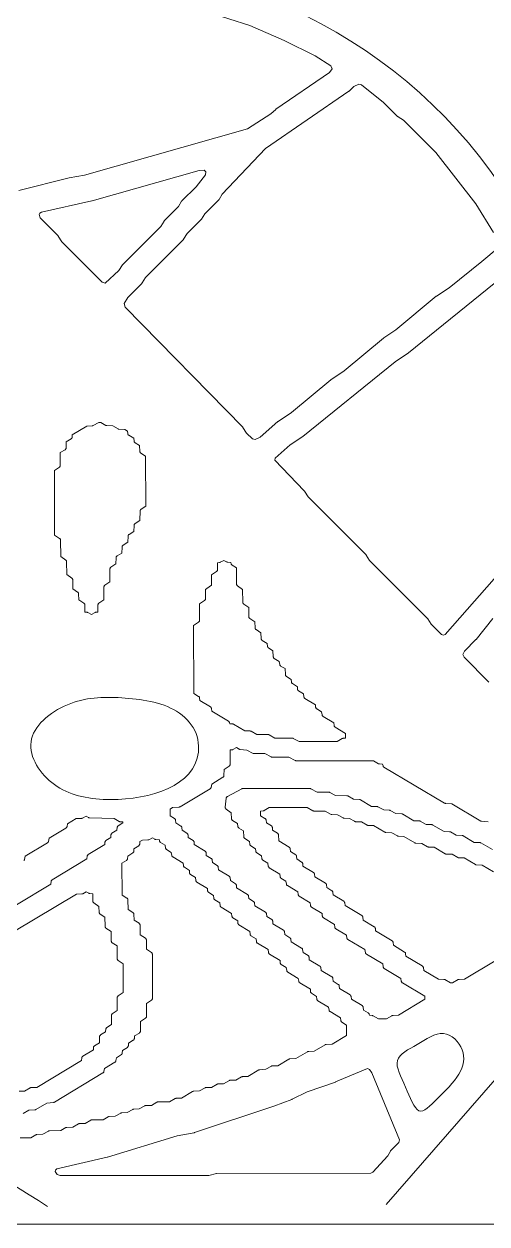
# Model space of a CAD drawing. Header units: inches. Extents: x 36 to 190, y -75 to 56.
# Drawn here: x 59.54 to 64.81, y 17.31 to 30.96 of the extents above; entities that cross this region are included whole.
import ezdxf

# ---------------------------------------------------------------- set-up
doc = ezdxf.new("R2010")
doc.units = ezdxf.units.IN
doc.layers.add('01_ORIGINAL_CAD', color=7, linetype='CONTINUOUS', lineweight=20)
doc.layers.add('03_ADDED_AREAS_SAME_COMPOSITION', color=7, linetype='CONTINUOUS', lineweight=15)

# ---------------------------------------------------------------- blocks, each defined once
blk = doc.blocks.new('01_SCALLOP')
at = {"layer": '01_ORIGINAL_CAD'}
blk.add_line((71.442, 17.312), (36.248, 17.312), dxfattribs=at)
blk.add_lwpolyline([(53.65, 30.945, -0.14301), (60.243, 31.63, -0.286424), (65.36, 28.431), (66.481, 23.89, -0.272091), (64.9, 18.954), (63.661, 17.533)], format="xyb", dxfattribs=at)
blk.add_arc((129.159, 128.7), 131.041, 236.3299, 238.04792, dxfattribs=at)
at = {"layer": '03_ADDED_AREAS_SAME_COMPOSITION'}
for points in [[(61.631, 31.091), (62.11, 30.94), (62.502, 30.771), (62.852, 30.594), (63.029, 30.48), (63.045, 30.449), (63.017, 30.404), (62.407, 29.988), (62.404, 29.985), (62.349, 29.934), (62.084, 29.765), (60.23, 29.239), (60.056, 29.209), (60.054, 29.209), (59.482, 29.064)], [(64.934, 28.414), (64.749, 28.258), (64.375, 27.959), (64.232, 27.863), (64.23, 27.861), (63.77, 27.481), (63.632, 27.388), (63.63, 27.386), (63.182, 27.015), (63.032, 26.913), (63.03, 26.911), (62.582, 26.54), (62.432, 26.438), (62.43, 26.436), (62.226, 26.26), (62.17, 26.233), (62.14, 26.239), (62.072, 26.306), (62.032, 26.369), (62.031, 26.372), (62.029, 26.374), (60.692, 27.736), (60.681, 27.778), (60.722, 27.849), (60.881, 28.008), (60.883, 28.01), (60.885, 28.013), (60.922, 28.074), (61.354, 28.506), (61.356, 28.508), (61.357, 28.51), (61.397, 28.574), (61.556, 28.733), (61.558, 28.735), (61.56, 28.738), (61.597, 28.799), (61.756, 28.958), (61.758, 28.96), (61.76, 28.963), (61.797, 29.024), (62.288, 29.54), (63.237, 30.192), (63.24, 30.195), (63.294, 30.245), (63.349, 30.272), (63.38, 30.265), (63.63, 30.066), (63.79, 29.906), (63.792, 29.904), (63.795, 29.902), (63.856, 29.865), (64.223, 29.498), (64.68, 28.914), (64.881, 28.587)], [(65.054, 24.838), (64.329, 24.015), (64.31, 24.009), (64.289, 24.015), (64.172, 24.131), (64.132, 24.194), (64.131, 24.197), (64.129, 24.199), (63.472, 24.856), (63.432, 24.919), (63.431, 24.922), (63.429, 24.924), (62.772, 25.581), (62.732, 25.644), (62.731, 25.647), (62.729, 25.649), (62.393, 25.999), (62.398, 26.022), (62.57, 26.171), (62.712, 26.267), (62.714, 26.268), (63.762, 27.114), (63.912, 27.217), (63.914, 27.218), (64.968, 28.07)], [(64.829, 23.474), (64.545, 23.758), (64.533, 23.787), (64.549, 23.826), (64.681, 23.958), (64.683, 23.96), (64.871, 24.198)], [(64.868, 21.57), (64.735, 21.647), (64.732, 21.648), (64.729, 21.649), (64.726, 21.65), (64.723, 21.65), (64.662, 21.652), (64.536, 21.727), (64.533, 21.728), (64.53, 21.729), (64.527, 21.73), (64.524, 21.73), (64.456, 21.734), (64.391, 21.77), (64.388, 21.771), (64.386, 21.772), (64.383, 21.773), (64.38, 21.773), (64.319, 21.775), (64.192, 21.849), (64.19, 21.851), (64.187, 21.852), (64.184, 21.852), (64.181, 21.853), (64.113, 21.856), (64.048, 21.893), (64.045, 21.894), (64.042, 21.895), (64.039, 21.895), (64.036, 21.896), (63.975, 21.897), (63.849, 21.972), (63.846, 21.973), (63.844, 21.974), (63.841, 21.975), (63.838, 21.975), (63.769, 21.979), (63.704, 22.015), (63.702, 22.017), (63.699, 22.018), (63.696, 22.018), (63.693, 22.018), (63.632, 22.02), (63.567, 22.056), (63.564, 22.057), (63.562, 22.058), (63.559, 22.059), (63.556, 22.059), (63.495, 22.061), (63.368, 22.135), (63.366, 22.137), (63.363, 22.138), (63.36, 22.139), (63.357, 22.139), (63.289, 22.142), (63.224, 22.179), (63.221, 22.18), (63.218, 22.181), (63.215, 22.182), (63.212, 22.182), (63.082, 22.184), (63.018, 22.22), (63.015, 22.221), (63.012, 22.222), (63.009, 22.223), (63.006, 22.223), (62.876, 22.224), (62.804, 22.262), (62.801, 22.263), (62.798, 22.264), (62.795, 22.265), (62.792, 22.265), (62.03, 22.265), (62.027, 22.265), (62.024, 22.264), (62.021, 22.263), (62.018, 22.262), (61.854, 22.173), (61.851, 22.171), (61.848, 22.169), (61.846, 22.167), (61.844, 22.164), (61.843, 22.161), (61.842, 22.157), (61.841, 22.154), (61.831, 22.051), (61.831, 22.048), (61.831, 22.045), (61.832, 22.041), (61.833, 22.038), (61.835, 22.035), (61.837, 22.033), (61.839, 22.03), (61.842, 22.028), (61.899, 21.989), (61.902, 21.921), (61.902, 21.917), (61.903, 21.914), (61.904, 21.911), (61.906, 21.908), (61.908, 21.905), (61.911, 21.903), (61.913, 21.901), (61.97, 21.865), (61.974, 21.832), (61.975, 21.829), (61.976, 21.826), (61.978, 21.824), (61.979, 21.821), (61.981, 21.819), (61.984, 21.816), (61.986, 21.815), (62.037, 21.784), (62.04, 21.716), (62.04, 21.713), (62.041, 21.709), (62.042, 21.706), (62.044, 21.703), (62.046, 21.7), (62.049, 21.698), (62.051, 21.696), (62.107, 21.661), (62.109, 21.633), (62.109, 21.63), (62.11, 21.627), (62.111, 21.624), (62.113, 21.621), (62.115, 21.618), (62.117, 21.616), (62.12, 21.614), (62.175, 21.579), (62.177, 21.552), (62.178, 21.548), (62.179, 21.545), (62.18, 21.542), (62.182, 21.539), (62.184, 21.537), (62.186, 21.534), (62.189, 21.532), (62.244, 21.497), (62.246, 21.47), (62.247, 21.466), (62.248, 21.463), (62.249, 21.46), (62.251, 21.457), (62.253, 21.455), (62.255, 21.452), (62.258, 21.45), (62.314, 21.415), (62.319, 21.382), (62.32, 21.379), (62.321, 21.376), (62.322, 21.373), (62.324, 21.371), (62.326, 21.368), (62.328, 21.366), (62.331, 21.364), (62.451, 21.292), (62.453, 21.265), (62.453, 21.262), (62.454, 21.259), (62.455, 21.256), (62.457, 21.253), (62.459, 21.25), (62.462, 21.248), (62.464, 21.246), (62.52, 21.21), (62.525, 21.177), (62.526, 21.174), (62.527, 21.171), (62.528, 21.169), (62.53, 21.166), (62.532, 21.164), (62.535, 21.161), (62.537, 21.16), (62.657, 21.088), (62.659, 21.06), (62.66, 21.057), (62.661, 21.054), (62.662, 21.051), (62.664, 21.048), (62.666, 21.045), (62.668, 21.043), (62.671, 21.041), (62.796, 20.965), (62.801, 20.932), (62.801, 20.929), (62.802, 20.926), (62.804, 20.923), (62.805, 20.92), (62.807, 20.918), (62.81, 20.916), (62.812, 20.914), (62.932, 20.842), (62.934, 20.815), (62.935, 20.812), (62.936, 20.808), (62.937, 20.805), (62.939, 20.802), (62.941, 20.8), (62.943, 20.797), (62.946, 20.795), (63.071, 20.719), (63.076, 20.686), (63.076, 20.683), (63.077, 20.68), (63.079, 20.677), (63.081, 20.675), (63.083, 20.672), (63.085, 20.67), (63.088, 20.669), (63.208, 20.596), (63.213, 20.564), (63.214, 20.56), (63.215, 20.557), (63.216, 20.555), (63.218, 20.552), (63.22, 20.55), (63.223, 20.548), (63.225, 20.546), (63.416, 20.432), (63.425, 20.394), (63.426, 20.391), (63.427, 20.388), (63.429, 20.385), (63.431, 20.383), (63.434, 20.381), (63.436, 20.379), (63.621, 20.269), (63.626, 20.236), (63.627, 20.233), (63.628, 20.23), (63.629, 20.227), (63.631, 20.225), (63.633, 20.222), (63.635, 20.22), (63.638, 20.218), (63.827, 20.105), (63.832, 20.072), (63.833, 20.069), (63.834, 20.066), (63.835, 20.064), (63.837, 20.061), (63.839, 20.059), (63.841, 20.056), (63.844, 20.055), (64.1, 19.902), (64.101, 19.867), (63.799, 19.686), (63.738, 19.684), (63.735, 19.684), (63.732, 19.684), (63.729, 19.683), (63.726, 19.681), (63.662, 19.645), (63.571, 19.645), (63.513, 19.679), (63.51, 19.68), (63.506, 19.682), (63.503, 19.682), (63.47, 19.685), (63.467, 19.697), (63.466, 19.7), (63.465, 19.703), (63.463, 19.706), (63.461, 19.709), (63.458, 19.711), (63.456, 19.713), (63.403, 19.745), (63.399, 19.777), (63.398, 19.78), (63.397, 19.783), (63.395, 19.786), (63.394, 19.789), (63.392, 19.791), (63.389, 19.793), (63.387, 19.795), (63.266, 19.868), (63.261, 19.9), (63.26, 19.903), (63.259, 19.906), (63.258, 19.909), (63.256, 19.912), (63.254, 19.914), (63.252, 19.916), (63.249, 19.918), (63.129, 19.99), (63.127, 20.017), (63.127, 20.02), (63.126, 20.024), (63.124, 20.027), (63.123, 20.03), (63.121, 20.032), (63.118, 20.034), (63.116, 20.036), (63.059, 20.072), (63.055, 20.105), (63.054, 20.108), (63.053, 20.111), (63.051, 20.114), (63.05, 20.116), (63.048, 20.119), (63.045, 20.121), (63.043, 20.123), (62.922, 20.195), (62.917, 20.228), (62.916, 20.231), (62.915, 20.234), (62.914, 20.236), (62.912, 20.239), (62.91, 20.241), (62.908, 20.244), (62.905, 20.245), (62.785, 20.317), (62.783, 20.345), (62.783, 20.348), (62.782, 20.351), (62.78, 20.354), (62.779, 20.357), (62.777, 20.36), (62.774, 20.362), (62.772, 20.364), (62.715, 20.399), (62.71, 20.432), (62.71, 20.435), (62.709, 20.438), (62.707, 20.441), (62.706, 20.444), (62.704, 20.446), (62.701, 20.448), (62.699, 20.45), (62.579, 20.522), (62.577, 20.549), (62.576, 20.553), (62.575, 20.556), (62.574, 20.559), (62.572, 20.562), (62.57, 20.564), (62.568, 20.567), (62.565, 20.568), (62.509, 20.604), (62.504, 20.637), (62.503, 20.64), (62.502, 20.643), (62.501, 20.646), (62.499, 20.648), (62.497, 20.651), (62.495, 20.653), (62.492, 20.655), (62.372, 20.727), (62.37, 20.754), (62.37, 20.757), (62.369, 20.76), (62.368, 20.763), (62.366, 20.766), (62.364, 20.769), (62.361, 20.771), (62.359, 20.773), (62.302, 20.809), (62.298, 20.841), (62.297, 20.845), (62.296, 20.848), (62.294, 20.85), (62.293, 20.853), (62.291, 20.855), (62.288, 20.857), (62.286, 20.859), (62.166, 20.931), (62.164, 20.959), (62.163, 20.962), (62.162, 20.965), (62.161, 20.968), (62.159, 20.971), (62.157, 20.974), (62.155, 20.976), (62.152, 20.978), (62.097, 21.013), (62.095, 21.04), (62.094, 21.044), (62.094, 21.047), (62.092, 21.05), (62.09, 21.053), (62.088, 21.056), (62.086, 21.058), (62.083, 21.06), (61.959, 21.136), (61.957, 21.163), (61.957, 21.166), (61.956, 21.17), (61.955, 21.173), (61.953, 21.176), (61.951, 21.178), (61.948, 21.18), (61.946, 21.182), (61.89, 21.218), (61.885, 21.251), (61.884, 21.254), (61.883, 21.257), (61.882, 21.26), (61.88, 21.262), (61.878, 21.265), (61.875, 21.267), (61.873, 21.269), (61.753, 21.34), (61.751, 21.368), (61.75, 21.371), (61.75, 21.374), (61.748, 21.377), (61.746, 21.38), (61.744, 21.383), (61.742, 21.385), (61.739, 21.387), (61.684, 21.422), (61.682, 21.45), (61.682, 21.453), (61.681, 21.456), (61.679, 21.459), (61.678, 21.462), (61.676, 21.465), (61.673, 21.467), (61.67, 21.469), (61.615, 21.504), (61.613, 21.532), (61.613, 21.535), (61.612, 21.538), (61.61, 21.541), (61.609, 21.544), (61.607, 21.547), (61.604, 21.549), (61.601, 21.551), (61.478, 21.627), (61.476, 21.654), (61.475, 21.658), (61.474, 21.661), (61.473, 21.664), (61.471, 21.667), (61.469, 21.669), (61.467, 21.672), (61.464, 21.674), (61.409, 21.708), (61.407, 21.736), (61.406, 21.739), (61.405, 21.743), (61.404, 21.746), (61.402, 21.749), (61.4, 21.751), (61.398, 21.753), (61.395, 21.755), (61.34, 21.79), (61.338, 21.818), (61.337, 21.821), (61.337, 21.825), (61.335, 21.828), (61.333, 21.83), (61.331, 21.833), (61.329, 21.835), (61.326, 21.837), (61.27, 21.873), (61.265, 21.906), (61.265, 21.909), (61.264, 21.912), (61.262, 21.914), (61.26, 21.917), (61.258, 21.919), (61.256, 21.922), (61.253, 21.923), (61.203, 21.954), (61.203, 22.03), (61.232, 22.047), (61.306, 22.053), (61.31, 22.054), (61.313, 22.055), (61.317, 22.057), (61.659, 22.261), (61.662, 22.263), (61.664, 22.266), (61.666, 22.268), (61.668, 22.271), (61.669, 22.274), (61.67, 22.277), (61.679, 22.315), (61.804, 22.392), (61.807, 22.394), (61.809, 22.396), (61.811, 22.398), (61.813, 22.401), (61.814, 22.403), (61.815, 22.406), (61.816, 22.409), (61.816, 22.412), (61.818, 22.481), (61.876, 22.52), (61.878, 22.522), (61.881, 22.524), (61.883, 22.527), (61.884, 22.53), (61.886, 22.533), (61.886, 22.537), (61.887, 22.54), (61.887, 22.703), (61.907, 22.703), (61.91, 22.704), (61.913, 22.704), (61.916, 22.705), (61.918, 22.706), (61.959, 22.729), (61.988, 22.712), (61.992, 22.71), (61.995, 22.709), (61.999, 22.708), (62.074, 22.702), (62.147, 22.664), (62.149, 22.663), (62.152, 22.662), (62.155, 22.661), (62.158, 22.661), (62.281, 22.661), (62.353, 22.623), (62.355, 22.622), (62.358, 22.621), (62.361, 22.621), (62.364, 22.62), (62.555, 22.62), (62.627, 22.582), (62.63, 22.581), (62.633, 22.58), (62.636, 22.58), (62.639, 22.58), (63.515, 22.579), (63.573, 22.546), (63.576, 22.544), (63.58, 22.543), (63.583, 22.543), (63.618, 22.54), (63.624, 22.522), (63.626, 22.518), (63.627, 22.515), (63.63, 22.512), (63.632, 22.51), (63.635, 22.508), (64.322, 22.099), (64.326, 22.097), (64.329, 22.096), (64.333, 22.095), (64.407, 22.089), (64.735, 21.894), (64.738, 21.893), (64.742, 21.891), (64.745, 21.891), (64.82, 21.885)], [(65.268, 20.524), (64.552, 20.096), (64.491, 20.094), (64.488, 20.094), (64.485, 20.093), (64.482, 20.092), (64.479, 20.091), (64.415, 20.055), (64.392, 20.055), (64.328, 20.091), (64.325, 20.092), (64.322, 20.093), (64.319, 20.094), (64.316, 20.094), (64.256, 20.096), (64.088, 20.196), (64.083, 20.228), (64.082, 20.231), (64.081, 20.234), (64.08, 20.237), (64.078, 20.24), (64.076, 20.242), (64.074, 20.244), (64.071, 20.246), (63.883, 20.359), (63.88, 20.386), (63.88, 20.389), (63.879, 20.393), (63.878, 20.396), (63.876, 20.399), (63.874, 20.401), (63.871, 20.404), (63.869, 20.405), (63.744, 20.482), (63.739, 20.515), (63.738, 20.518), (63.737, 20.521), (63.736, 20.523), (63.734, 20.526), (63.732, 20.528), (63.73, 20.531), (63.727, 20.532), (63.539, 20.645), (63.537, 20.672), (63.536, 20.676), (63.535, 20.679), (63.534, 20.682), (63.532, 20.685), (63.53, 20.688), (63.527, 20.69), (63.525, 20.692), (63.4, 20.768), (63.395, 20.801), (63.395, 20.804), (63.394, 20.807), (63.392, 20.81), (63.39, 20.813), (63.388, 20.815), (63.386, 20.817), (63.383, 20.819), (63.194, 20.932), (63.189, 20.965), (63.188, 20.968), (63.187, 20.971), (63.186, 20.974), (63.184, 20.976), (63.182, 20.979), (63.18, 20.981), (63.177, 20.982), (63.057, 21.054), (63.055, 21.082), (63.055, 21.085), (63.054, 21.088), (63.052, 21.091), (63.051, 21.094), (63.049, 21.097), (63.046, 21.099), (63.044, 21.101), (62.987, 21.137), (62.982, 21.169), (62.982, 21.172), (62.981, 21.175), (62.979, 21.178), (62.978, 21.181), (62.976, 21.183), (62.973, 21.185), (62.971, 21.187), (62.85, 21.26), (62.845, 21.292), (62.844, 21.295), (62.843, 21.298), (62.842, 21.301), (62.84, 21.304), (62.838, 21.306), (62.836, 21.308), (62.833, 21.31), (62.713, 21.382), (62.711, 21.409), (62.711, 21.412), (62.71, 21.416), (62.708, 21.419), (62.707, 21.422), (62.705, 21.424), (62.702, 21.426), (62.699, 21.428), (62.644, 21.463), (62.642, 21.491), (62.642, 21.494), (62.641, 21.498), (62.64, 21.501), (62.638, 21.503), (62.636, 21.506), (62.633, 21.508), (62.631, 21.51), (62.574, 21.546), (62.57, 21.579), (62.569, 21.582), (62.568, 21.585), (62.566, 21.587), (62.565, 21.59), (62.563, 21.592), (62.56, 21.595), (62.558, 21.596), (62.438, 21.668), (62.436, 21.736), (62.435, 21.739), (62.434, 21.743), (62.433, 21.746), (62.431, 21.749), (62.429, 21.751), (62.427, 21.754), (62.424, 21.756), (62.369, 21.791), (62.367, 21.818), (62.366, 21.822), (62.365, 21.825), (62.364, 21.828), (62.362, 21.831), (62.36, 21.833), (62.358, 21.836), (62.355, 21.838), (62.299, 21.873), (62.294, 21.906), (62.294, 21.909), (62.292, 21.912), (62.291, 21.915), (62.289, 21.918), (62.287, 21.92), (62.285, 21.922), (62.282, 21.924), (62.232, 21.954), (62.232, 22.007), (62.26, 22.01), (62.264, 22.01), (62.268, 22.011), (62.271, 22.013), (62.328, 22.047), (62.763, 22.047), (62.827, 22.011), (62.83, 22.01), (62.833, 22.009), (62.836, 22.008), (62.839, 22.008), (62.968, 22.006), (63.033, 21.97), (63.036, 21.969), (63.038, 21.968), (63.041, 21.967), (63.044, 21.967), (63.106, 21.965), (63.17, 21.929), (63.173, 21.928), (63.176, 21.927), (63.179, 21.926), (63.182, 21.926), (63.243, 21.924), (63.3, 21.891), (63.303, 21.889), (63.306, 21.888), (63.309, 21.888), (63.312, 21.887), (63.38, 21.884), (63.445, 21.847), (63.447, 21.846), (63.45, 21.845), (63.453, 21.844), (63.456, 21.844), (63.517, 21.843), (63.644, 21.768), (63.646, 21.767), (63.649, 21.766), (63.652, 21.765), (63.655, 21.765), (63.723, 21.761), (63.788, 21.725), (63.791, 21.723), (63.794, 21.722), (63.797, 21.722), (63.8, 21.721), (63.861, 21.72), (63.987, 21.645), (63.99, 21.644), (63.992, 21.643), (63.995, 21.642), (63.998, 21.642), (64.067, 21.638), (64.131, 21.602), (64.134, 21.601), (64.137, 21.6), (64.14, 21.599), (64.143, 21.599), (64.204, 21.597), (64.33, 21.523), (64.333, 21.521), (64.336, 21.52), (64.339, 21.519), (64.342, 21.519), (64.41, 21.516), (64.475, 21.479), (64.478, 21.478), (64.48, 21.477), (64.483, 21.476), (64.486, 21.476), (64.547, 21.475), (64.674, 21.4), (64.676, 21.399), (64.679, 21.397), (64.682, 21.397), (64.685, 21.396), (64.753, 21.393), (64.88, 21.318)], [(59.54, 21.446), (59.543, 21.448), (59.544, 21.451), (59.546, 21.454), (59.547, 21.457), (59.555, 21.495), (59.809, 21.646), (59.812, 21.648), (59.814, 21.651), (59.816, 21.653), (59.818, 21.656), (59.819, 21.659), (59.82, 21.662), (59.829, 21.7), (60.019, 21.814), (60.022, 21.816), (60.024, 21.818), (60.026, 21.82), (60.028, 21.823), (60.029, 21.826), (60.03, 21.829), (60.031, 21.832), (60.035, 21.864), (60.134, 21.923), (60.195, 21.925), (60.198, 21.925), (60.201, 21.925), (60.203, 21.926), (60.206, 21.928), (60.247, 21.95), (60.276, 21.933), (60.279, 21.932), (60.282, 21.931), (60.285, 21.93), (60.288, 21.93), (60.567, 21.923), (60.625, 21.889), (60.629, 21.888), (60.632, 21.887), (60.636, 21.886), (60.664, 21.884), (60.664, 21.872), (60.614, 21.841), (60.612, 21.839), (60.61, 21.837), (60.607, 21.835), (60.606, 21.832), (60.604, 21.829), (60.603, 21.826), (60.603, 21.823), (60.598, 21.79), (60.542, 21.755), (60.539, 21.753), (60.537, 21.751), (60.535, 21.748), (60.533, 21.745), (60.532, 21.742), (60.531, 21.739), (60.531, 21.736), (60.529, 21.708), (60.474, 21.673), (60.471, 21.671), (60.469, 21.669), (60.467, 21.666), (60.465, 21.663), (60.464, 21.66), (60.463, 21.657), (60.462, 21.654), (60.46, 21.626), (60.273, 21.513), (60.27, 21.512), (60.268, 21.51), (60.266, 21.507), (60.264, 21.504), (60.262, 21.502), (60.261, 21.499), (60.261, 21.496), (60.256, 21.463), (59.862, 21.227), (59.859, 21.225), (59.857, 21.223), (59.855, 21.22), (59.853, 21.218), (59.852, 21.215), (59.851, 21.212), (59.85, 21.209), (59.846, 21.176), (59.062, 20.707)], [(59.531, 18.57), (59.596, 18.606), (59.664, 18.61), (59.667, 18.61), (59.67, 18.611), (59.673, 18.612), (59.676, 18.613), (59.802, 18.688), (59.876, 18.695), (59.88, 18.695), (59.884, 18.697), (59.887, 18.698), (60.439, 19.03), (60.442, 19.031), (60.444, 19.033), (60.447, 19.036), (60.448, 19.039), (60.45, 19.041), (60.451, 19.044), (60.451, 19.047), (60.456, 19.08), (60.576, 19.152), (60.579, 19.154), (60.581, 19.156), (60.583, 19.159), (60.585, 19.161), (60.586, 19.164), (60.587, 19.167), (60.588, 19.17), (60.593, 19.203), (60.649, 19.239), (60.651, 19.241), (60.654, 19.243), (60.656, 19.246), (60.658, 19.248), (60.659, 19.252), (60.66, 19.255), (60.66, 19.258), (60.662, 19.286), (60.717, 19.321), (60.72, 19.323), (60.722, 19.325), (60.724, 19.327), (60.726, 19.33), (60.727, 19.333), (60.728, 19.337), (60.729, 19.34), (60.73, 19.368), (60.785, 19.403), (60.788, 19.404), (60.79, 19.407), (60.792, 19.409), (60.794, 19.412), (60.796, 19.415), (60.796, 19.419), (60.797, 19.422), (60.799, 19.45), (60.854, 19.484), (60.856, 19.486), (60.858, 19.488), (60.86, 19.491), (60.862, 19.493), (60.863, 19.496), (60.864, 19.499), (60.865, 19.502), (60.865, 19.505), (60.867, 19.614), (60.925, 19.653), (60.927, 19.655), (60.93, 19.658), (60.932, 19.66), (60.933, 19.663), (60.934, 19.667), (60.935, 19.67), (60.935, 19.674), (60.936, 19.819), (60.992, 19.858), (60.995, 19.86), (60.998, 19.862), (61, 19.865), (61.001, 19.868), (61.002, 19.872), (61.003, 19.875), (61.003, 19.878), (61.002, 20.379), (61.002, 20.382), (61.001, 20.386), (61, 20.389), (60.998, 20.392), (60.996, 20.395), (60.994, 20.397), (60.991, 20.399), (60.934, 20.438), (60.933, 20.543), (60.932, 20.546), (60.932, 20.549), (60.93, 20.553), (60.929, 20.556), (60.927, 20.558), (60.924, 20.561), (60.922, 20.563), (60.864, 20.602), (60.861, 20.711), (60.861, 20.715), (60.86, 20.718), (60.859, 20.721), (60.857, 20.724), (60.855, 20.727), (60.853, 20.729), (60.85, 20.732), (60.795, 20.766), (60.792, 20.834), (60.792, 20.838), (60.791, 20.841), (60.79, 20.844), (60.788, 20.847), (60.786, 20.85), (60.784, 20.852), (60.781, 20.854), (60.726, 20.889), (60.723, 20.998), (60.723, 21.001), (60.722, 21.005), (60.721, 21.008), (60.719, 21.011), (60.717, 21.014), (60.714, 21.016), (60.712, 21.018), (60.657, 21.052), (60.656, 21.415), (60.706, 21.446), (60.709, 21.447), (60.711, 21.45), (60.713, 21.452), (60.715, 21.455), (60.716, 21.457), (60.717, 21.46), (60.718, 21.463), (60.723, 21.496), (60.778, 21.532), (60.781, 21.534), (60.784, 21.536), (60.786, 21.539), (60.787, 21.542), (60.789, 21.545), (60.79, 21.548), (60.79, 21.551), (60.792, 21.579), (60.847, 21.614), (60.849, 21.616), (60.852, 21.618), (60.854, 21.621), (60.856, 21.623), (60.857, 21.627), (60.858, 21.63), (60.858, 21.633), (60.86, 21.66), (60.889, 21.678), (60.95, 21.679), (60.953, 21.68), (60.956, 21.68), (60.959, 21.681), (60.961, 21.682), (61.002, 21.705), (61.031, 21.688), (61.034, 21.686), (61.038, 21.685), (61.041, 21.684), (61.081, 21.68), (61.084, 21.667), (61.085, 21.663), (61.086, 21.66), (61.088, 21.657), (61.09, 21.655), (61.092, 21.652), (61.095, 21.65), (61.147, 21.619), (61.152, 21.586), (61.153, 21.583), (61.154, 21.58), (61.155, 21.577), (61.157, 21.575), (61.159, 21.572), (61.161, 21.57), (61.164, 21.569), (61.216, 21.537), (61.221, 21.504), (61.222, 21.501), (61.223, 21.498), (61.224, 21.496), (61.226, 21.493), (61.228, 21.491), (61.23, 21.488), (61.233, 21.487), (61.353, 21.415), (61.355, 21.387), (61.355, 21.384), (61.356, 21.381), (61.358, 21.378), (61.359, 21.375), (61.361, 21.372), (61.364, 21.37), (61.366, 21.368), (61.422, 21.333), (61.424, 21.306), (61.424, 21.302), (61.425, 21.299), (61.426, 21.296), (61.428, 21.293), (61.43, 21.291), (61.433, 21.288), (61.435, 21.286), (61.491, 21.251), (61.496, 21.218), (61.497, 21.215), (61.498, 21.212), (61.499, 21.209), (61.501, 21.206), (61.503, 21.204), (61.506, 21.202), (61.508, 21.2), (61.628, 21.128), (61.63, 21.101), (61.631, 21.098), (61.632, 21.094), (61.633, 21.091), (61.635, 21.089), (61.637, 21.086), (61.639, 21.084), (61.642, 21.082), (61.697, 21.047), (61.699, 21.019), (61.699, 21.016), (61.7, 21.013), (61.702, 21.009), (61.703, 21.007), (61.706, 21.004), (61.708, 21.002), (61.711, 21), (61.767, 20.964), (61.772, 20.931), (61.772, 20.928), (61.773, 20.925), (61.775, 20.923), (61.776, 20.92), (61.779, 20.918), (61.781, 20.915), (61.783, 20.914), (61.903, 20.842), (61.905, 20.814), (61.906, 20.811), (61.907, 20.808), (61.908, 20.805), (61.91, 20.802), (61.912, 20.799), (61.914, 20.797), (61.917, 20.795), (61.972, 20.76), (61.974, 20.733), (61.975, 20.729), (61.976, 20.726), (61.977, 20.723), (61.979, 20.72), (61.981, 20.717), (61.983, 20.715), (61.986, 20.713), (62.11, 20.637), (62.112, 20.61), (62.112, 20.606), (62.113, 20.603), (62.115, 20.6), (62.116, 20.597), (62.118, 20.595), (62.121, 20.592), (62.123, 20.59), (62.18, 20.555), (62.185, 20.522), (62.185, 20.519), (62.186, 20.516), (62.188, 20.513), (62.189, 20.511), (62.191, 20.508), (62.194, 20.506), (62.196, 20.504), (62.317, 20.432), (62.322, 20.399), (62.323, 20.396), (62.324, 20.393), (62.325, 20.391), (62.327, 20.388), (62.329, 20.386), (62.331, 20.383), (62.334, 20.382), (62.454, 20.31), (62.456, 20.282), (62.456, 20.279), (62.457, 20.276), (62.459, 20.273), (62.46, 20.27), (62.462, 20.267), (62.465, 20.265), (62.467, 20.263), (62.524, 20.228), (62.529, 20.195), (62.529, 20.192), (62.53, 20.189), (62.532, 20.186), (62.533, 20.183), (62.535, 20.181), (62.538, 20.179), (62.54, 20.177), (62.661, 20.104), (62.666, 20.072), (62.667, 20.069), (62.668, 20.066), (62.669, 20.063), (62.671, 20.06), (62.673, 20.058), (62.675, 20.056), (62.678, 20.054), (62.798, 19.982), (62.8, 19.955), (62.8, 19.952), (62.801, 19.948), (62.803, 19.945), (62.804, 19.943), (62.806, 19.94), (62.809, 19.938), (62.812, 19.936), (62.868, 19.9), (62.873, 19.867), (62.873, 19.864), (62.874, 19.861), (62.876, 19.858), (62.877, 19.856), (62.879, 19.853), (62.882, 19.851), (62.884, 19.85), (63.005, 19.777), (63.01, 19.745), (63.011, 19.741), (63.012, 19.738), (63.013, 19.736), (63.015, 19.733), (63.017, 19.731), (63.019, 19.729), (63.022, 19.727), (63.142, 19.655), (63.144, 19.627), (63.144, 19.624), (63.145, 19.621), (63.147, 19.618), (63.148, 19.615), (63.15, 19.612), (63.153, 19.61), (63.156, 19.608), (63.21, 19.574), (63.21, 19.457), (63.045, 19.358), (62.977, 19.354), (62.974, 19.354), (62.971, 19.353), (62.968, 19.352), (62.966, 19.351), (62.84, 19.276), (62.779, 19.275), (62.776, 19.274), (62.773, 19.274), (62.77, 19.273), (62.767, 19.271), (62.634, 19.194), (62.566, 19.19), (62.563, 19.19), (62.56, 19.189), (62.557, 19.188), (62.554, 19.187), (62.429, 19.112), (62.368, 19.111), (62.365, 19.11), (62.362, 19.11), (62.359, 19.109), (62.356, 19.107), (62.292, 19.071), (62.223, 19.067), (62.22, 19.067), (62.217, 19.066), (62.215, 19.065), (62.212, 19.064), (62.086, 18.989), (62.025, 18.988), (62.022, 18.987), (62.019, 18.987), (62.016, 18.986), (62.014, 18.984), (61.949, 18.948), (61.888, 18.947), (61.885, 18.946), (61.882, 18.946), (61.879, 18.945), (61.877, 18.943), (61.812, 18.907), (61.751, 18.906), (61.748, 18.905), (61.745, 18.905), (61.742, 18.904), (61.74, 18.902), (61.675, 18.866), (61.614, 18.865), (61.611, 18.864), (61.608, 18.864), (61.605, 18.863), (61.602, 18.861), (61.538, 18.825), (61.47, 18.821), (61.467, 18.821), (61.464, 18.82), (61.461, 18.819), (61.458, 18.818), (61.332, 18.743), (61.272, 18.742), (61.268, 18.741), (61.266, 18.741), (61.263, 18.74), (61.26, 18.738), (61.196, 18.702), (61.066, 18.701), (61.063, 18.7), (61.06, 18.7), (61.057, 18.699), (61.054, 18.697), (60.99, 18.661), (60.929, 18.66), (60.926, 18.659), (60.923, 18.659), (60.92, 18.658), (60.917, 18.656), (60.853, 18.62), (60.792, 18.619), (60.789, 18.618), (60.786, 18.618), (60.783, 18.617), (60.78, 18.615), (60.716, 18.579), (60.655, 18.578), (60.652, 18.577), (60.649, 18.577), (60.646, 18.576), (60.643, 18.574), (60.578, 18.538), (60.51, 18.534), (60.507, 18.534), (60.504, 18.533), (60.502, 18.532), (60.499, 18.531), (60.442, 18.497), (60.312, 18.495), (60.309, 18.495), (60.306, 18.495), (60.303, 18.494), (60.3, 18.492), (60.236, 18.456), (60.175, 18.454), (60.172, 18.454), (60.169, 18.454), (60.166, 18.453), (60.163, 18.451), (60.099, 18.415), (60.03, 18.411), (60.028, 18.411), (60.025, 18.41), (60.022, 18.409), (60.019, 18.408), (59.962, 18.374), (59.833, 18.372), (59.829, 18.372), (59.826, 18.372), (59.823, 18.371), (59.821, 18.369), (59.756, 18.333), (59.688, 18.329), (59.685, 18.329), (59.682, 18.328), (59.679, 18.327), (59.676, 18.326), (59.619, 18.292), (59.497, 18.292)], [(59.195, 20.5), (60.137, 21.063), (60.198, 21.065), (60.2, 21.065), (60.203, 21.066), (60.206, 21.067), (60.209, 21.068), (60.25, 21.09), (60.279, 21.073), (60.282, 21.072), (60.285, 21.071), (60.289, 21.07), (60.324, 21.066), (60.325, 20.983), (60.325, 20.98), (60.326, 20.977), (60.327, 20.973), (60.329, 20.97), (60.331, 20.967), (60.333, 20.965), (60.336, 20.963), (60.394, 20.924), (60.396, 20.856), (60.397, 20.852), (60.397, 20.849), (60.399, 20.846), (60.4, 20.843), (60.403, 20.84), (60.405, 20.837), (60.408, 20.835), (60.462, 20.801), (60.463, 20.697), (60.463, 20.693), (60.464, 20.69), (60.465, 20.687), (60.467, 20.684), (60.469, 20.681), (60.471, 20.678), (60.474, 20.676), (60.532, 20.638), (60.534, 20.528), (60.535, 20.525), (60.536, 20.521), (60.537, 20.518), (60.539, 20.515), (60.541, 20.512), (60.543, 20.51), (60.546, 20.508), (60.6, 20.474), (60.602, 20.328), (60.602, 20.325), (60.603, 20.322), (60.604, 20.318), (60.605, 20.315), (60.607, 20.312), (60.61, 20.31), (60.613, 20.308), (60.67, 20.269), (60.671, 19.946), (60.614, 19.908), (60.611, 19.906), (60.609, 19.903), (60.607, 19.9), (60.605, 19.897), (60.604, 19.894), (60.603, 19.891), (60.603, 19.887), (60.603, 19.741), (60.546, 19.703), (60.543, 19.701), (60.541, 19.698), (60.539, 19.696), (60.537, 19.692), (60.536, 19.689), (60.535, 19.686), (60.535, 19.682), (60.535, 19.579), (60.485, 19.548), (60.482, 19.546), (60.48, 19.544), (60.478, 19.542), (60.476, 19.539), (60.475, 19.536), (60.474, 19.533), (60.473, 19.53), (60.468, 19.497), (60.412, 19.462), (60.41, 19.46), (60.407, 19.457), (60.405, 19.455), (60.403, 19.452), (60.402, 19.448), (60.401, 19.445), (60.401, 19.442), (60.399, 19.374), (60.344, 19.339), (60.341, 19.337), (60.339, 19.335), (60.337, 19.332), (60.335, 19.329), (60.334, 19.326), (60.333, 19.323), (60.333, 19.32), (60.331, 19.292), (60.211, 19.22), (60.209, 19.219), (60.206, 19.216), (60.204, 19.214), (60.203, 19.211), (60.201, 19.209), (60.2, 19.206), (60.2, 19.203), (60.195, 19.17), (59.686, 18.865), (59.625, 18.864), (59.622, 18.863), (59.619, 18.863), (59.616, 18.862), (59.613, 18.86), (59.549, 18.824), (59.488, 18.823)]]:
    blk.add_lwpolyline(points, dxfattribs=at)
for points in [[(59.725, 28.753), (59.713, 28.791), (59.721, 28.806), (59.742, 28.818), (60.314, 28.946), (60.316, 28.946), (61.534, 29.29), (61.589, 29.296), (61.611, 29.275), (61.607, 29.241), (61.498, 29.107), (61.338, 28.947), (61.336, 28.944), (61.334, 28.942), (61.297, 28.881), (61.138, 28.722), (61.136, 28.719), (61.134, 28.717), (61.097, 28.656), (60.665, 28.224), (60.663, 28.222), (60.662, 28.219), (60.622, 28.156), (60.465, 28.012), (60.43, 28.022), (59.972, 28.481), (59.932, 28.544), (59.931, 28.547), (59.929, 28.549)], [(60.473, 26.393), (60.476, 26.392), (60.479, 26.391), (60.482, 26.39), (60.485, 26.39), (60.553, 26.387), (60.611, 26.353), (60.613, 26.351), (60.616, 26.35), (60.619, 26.35), (60.622, 26.349), (60.69, 26.346), (60.72, 26.328), (60.722, 26.301), (60.722, 26.297), (60.723, 26.294), (60.724, 26.291), (60.726, 26.288), (60.728, 26.286), (60.731, 26.283), (60.733, 26.281), (60.789, 26.246), (60.794, 26.213), (60.795, 26.21), (60.796, 26.207), (60.797, 26.204), (60.799, 26.202), (60.801, 26.199), (60.803, 26.197), (60.806, 26.195), (60.857, 26.165), (60.859, 26.097), (60.86, 26.094), (60.861, 26.09), (60.862, 26.087), (60.864, 26.084), (60.866, 26.081), (60.868, 26.079), (60.871, 26.077), (60.925, 26.042), (60.927, 25.475), (60.873, 25.44), (60.871, 25.439), (60.869, 25.436), (60.867, 25.434), (60.865, 25.431), (60.864, 25.429), (60.863, 25.426), (60.862, 25.423), (60.862, 25.42), (60.859, 25.311), (60.805, 25.277), (60.802, 25.274), (60.8, 25.272), (60.798, 25.269), (60.796, 25.266), (60.795, 25.263), (60.794, 25.26), (60.794, 25.256), (60.791, 25.188), (60.737, 25.154), (60.734, 25.152), (60.732, 25.149), (60.73, 25.146), (60.728, 25.143), (60.727, 25.14), (60.726, 25.137), (60.725, 25.133), (60.723, 25.065), (60.669, 25.031), (60.666, 25.029), (60.664, 25.026), (60.661, 25.024), (60.66, 25.021), (60.658, 25.017), (60.658, 25.014), (60.657, 25.01), (60.655, 24.942), (60.601, 24.908), (60.598, 24.906), (60.595, 24.903), (60.593, 24.901), (60.591, 24.898), (60.59, 24.894), (60.589, 24.891), (60.589, 24.888), (60.587, 24.819), (60.53, 24.78), (60.527, 24.778), (60.524, 24.776), (60.522, 24.773), (60.521, 24.77), (60.52, 24.767), (60.519, 24.763), (60.519, 24.76), (60.518, 24.614), (60.462, 24.576), (60.459, 24.573), (60.457, 24.571), (60.454, 24.568), (60.453, 24.565), (60.452, 24.562), (60.451, 24.558), (60.451, 24.555), (60.451, 24.409), (60.394, 24.371), (60.391, 24.369), (60.389, 24.366), (60.387, 24.363), (60.385, 24.36), (60.384, 24.357), (60.383, 24.354), (60.383, 24.35), (60.382, 24.27), (60.362, 24.269), (60.359, 24.269), (60.356, 24.268), (60.353, 24.267), (60.351, 24.266), (60.309, 24.243), (60.267, 24.266), (60.265, 24.267), (60.262, 24.268), (60.259, 24.269), (60.256, 24.269), (60.235, 24.27), (60.234, 24.35), (60.234, 24.354), (60.233, 24.357), (60.232, 24.36), (60.231, 24.363), (60.229, 24.366), (60.226, 24.369), (60.223, 24.371), (60.166, 24.41), (60.163, 24.478), (60.163, 24.482), (60.162, 24.485), (60.161, 24.488), (60.159, 24.491), (60.157, 24.494), (60.154, 24.496), (60.152, 24.498), (60.097, 24.533), (60.096, 24.637), (60.096, 24.64), (60.095, 24.644), (60.094, 24.647), (60.092, 24.65), (60.09, 24.653), (60.088, 24.655), (60.085, 24.657), (60.028, 24.696), (60.027, 24.842), (60.027, 24.845), (60.026, 24.848), (60.025, 24.852), (60.023, 24.855), (60.021, 24.857), (60.019, 24.86), (60.016, 24.862), (59.959, 24.901), (59.958, 25.087), (59.957, 25.091), (59.957, 25.094), (59.956, 25.097), (59.954, 25.1), (59.952, 25.103), (59.949, 25.106), (59.947, 25.108), (59.89, 25.146), (59.887, 25.879), (59.944, 25.917), (59.947, 25.919), (59.949, 25.922), (59.951, 25.925), (59.953, 25.928), (59.954, 25.931), (59.955, 25.935), (59.955, 25.938), (59.955, 26.083), (60.009, 26.117), (60.012, 26.119), (60.014, 26.122), (60.017, 26.125), (60.018, 26.128), (60.02, 26.131), (60.02, 26.134), (60.021, 26.138), (60.023, 26.206), (60.077, 26.24), (60.08, 26.242), (60.082, 26.245), (60.085, 26.247), (60.086, 26.25), (60.088, 26.253), (60.088, 26.256), (60.089, 26.26), (60.091, 26.287), (60.257, 26.386), (60.318, 26.388), (60.321, 26.388), (60.324, 26.389), (60.326, 26.39), (60.329, 26.391), (60.393, 26.427), (60.416, 26.427)], [(61.894, 24.833), (61.897, 24.82), (61.897, 24.817), (61.899, 24.814), (61.901, 24.811), (61.903, 24.808), (61.905, 24.806), (61.908, 24.804), (61.958, 24.773), (61.96, 24.587), (61.96, 24.584), (61.961, 24.581), (61.962, 24.577), (61.963, 24.574), (61.966, 24.572), (61.968, 24.569), (61.971, 24.567), (62.028, 24.528), (62.029, 24.383), (62.029, 24.379), (62.03, 24.376), (62.031, 24.373), (62.033, 24.37), (62.035, 24.367), (62.037, 24.364), (62.04, 24.362), (62.097, 24.324), (62.098, 24.219), (62.098, 24.216), (62.099, 24.212), (62.1, 24.209), (62.102, 24.206), (62.104, 24.203), (62.106, 24.201), (62.109, 24.198), (62.167, 24.16), (62.169, 24.091), (62.17, 24.088), (62.17, 24.084), (62.172, 24.081), (62.173, 24.078), (62.176, 24.075), (62.178, 24.073), (62.181, 24.071), (62.236, 24.036), (62.238, 23.968), (62.239, 23.965), (62.239, 23.962), (62.241, 23.958), (62.242, 23.955), (62.245, 23.953), (62.247, 23.95), (62.25, 23.948), (62.306, 23.913), (62.311, 23.88), (62.312, 23.877), (62.313, 23.874), (62.314, 23.871), (62.316, 23.868), (62.318, 23.866), (62.32, 23.864), (62.323, 23.862), (62.373, 23.831), (62.376, 23.764), (62.376, 23.76), (62.377, 23.757), (62.379, 23.754), (62.38, 23.751), (62.382, 23.748), (62.385, 23.746), (62.388, 23.744), (62.444, 23.708), (62.449, 23.675), (62.449, 23.672), (62.45, 23.669), (62.452, 23.666), (62.454, 23.664), (62.456, 23.661), (62.458, 23.659), (62.46, 23.657), (62.511, 23.627), (62.514, 23.559), (62.514, 23.556), (62.515, 23.552), (62.516, 23.549), (62.518, 23.546), (62.52, 23.543), (62.523, 23.541), (62.526, 23.539), (62.581, 23.504), (62.583, 23.476), (62.583, 23.473), (62.584, 23.47), (62.586, 23.467), (62.587, 23.464), (62.589, 23.461), (62.592, 23.459), (62.594, 23.457), (62.65, 23.422), (62.652, 23.394), (62.652, 23.391), (62.653, 23.388), (62.654, 23.385), (62.656, 23.382), (62.658, 23.379), (62.661, 23.377), (62.663, 23.375), (62.719, 23.34), (62.724, 23.307), (62.725, 23.304), (62.726, 23.301), (62.727, 23.298), (62.729, 23.295), (62.731, 23.293), (62.734, 23.291), (62.736, 23.289), (62.856, 23.217), (62.858, 23.19), (62.859, 23.186), (62.859, 23.183), (62.861, 23.18), (62.863, 23.177), (62.865, 23.175), (62.867, 23.172), (62.87, 23.17), (62.926, 23.135), (62.931, 23.102), (62.931, 23.099), (62.932, 23.096), (62.934, 23.093), (62.936, 23.091), (62.938, 23.088), (62.94, 23.086), (62.943, 23.084), (63.063, 23.012), (63.068, 22.979), (63.069, 22.976), (63.07, 22.973), (63.071, 22.97), (63.073, 22.968), (63.075, 22.965), (63.078, 22.963), (63.08, 22.962), (63.199, 22.89), (63.199, 22.837), (63.171, 22.835), (63.167, 22.834), (63.164, 22.833), (63.16, 22.831), (63.103, 22.798), (62.669, 22.798), (62.604, 22.834), (62.601, 22.835), (62.599, 22.836), (62.595, 22.837), (62.592, 22.837), (62.394, 22.838), (62.33, 22.874), (62.327, 22.876), (62.324, 22.877), (62.321, 22.877), (62.318, 22.878), (62.188, 22.879), (62.124, 22.915), (62.121, 22.917), (62.118, 22.918), (62.115, 22.918), (62.112, 22.919), (62.051, 22.92), (61.925, 22.995), (61.923, 22.996), (61.92, 22.997), (61.917, 22.998), (61.914, 22.998), (61.881, 23.001), (61.879, 23.013), (61.878, 23.016), (61.876, 23.019), (61.875, 23.022), (61.872, 23.025), (61.87, 23.027), (61.867, 23.029), (61.678, 23.143), (61.673, 23.175), (61.672, 23.178), (61.671, 23.181), (61.67, 23.184), (61.668, 23.187), (61.666, 23.189), (61.663, 23.191), (61.661, 23.193), (61.541, 23.265), (61.539, 23.292), (61.538, 23.295), (61.538, 23.299), (61.536, 23.302), (61.534, 23.305), (61.532, 23.307), (61.53, 23.309), (61.527, 23.311), (61.473, 23.346), (61.471, 24.119), (61.527, 24.157), (61.53, 24.159), (61.532, 24.162), (61.534, 24.165), (61.536, 24.168), (61.537, 24.171), (61.538, 24.175), (61.538, 24.178), (61.538, 24.365), (61.595, 24.403), (61.598, 24.405), (61.6, 24.408), (61.602, 24.41), (61.604, 24.414), (61.605, 24.417), (61.606, 24.42), (61.606, 24.424), (61.606, 24.528), (61.663, 24.567), (61.666, 24.569), (61.668, 24.571), (61.67, 24.574), (61.672, 24.577), (61.673, 24.581), (61.674, 24.584), (61.674, 24.587), (61.674, 24.692), (61.731, 24.731), (61.734, 24.733), (61.736, 24.735), (61.738, 24.738), (61.74, 24.741), (61.741, 24.744), (61.742, 24.748), (61.742, 24.751), (61.743, 24.832), (61.763, 24.833), (61.766, 24.833), (61.769, 24.833), (61.772, 24.834), (61.774, 24.836), (61.815, 24.858), (61.844, 24.841), (61.847, 24.84), (61.851, 24.838), (61.854, 24.838)], [(59.918, 17.875), (59.896, 17.911), (59.901, 17.926), (59.917, 17.94), (60.489, 18.071), (60.491, 18.071), (61.284, 18.315), (61.478, 18.35), (61.482, 18.351), (62.382, 18.651), (62.383, 18.651), (62.588, 18.729), (62.59, 18.73), (62.76, 18.815), (63.082, 18.926), (63.083, 18.927), (63.449, 19.079), (63.472, 19.07), (63.496, 19.03), (63.811, 18.271), (63.805, 18.24), (63.713, 18.147), (63.711, 18.144), (63.709, 18.142), (63.678, 18.087), (63.507, 17.9), (63.485, 17.889), (61.736, 17.887), (61.733, 17.887), (61.729, 17.886), (61.643, 17.862), (59.952, 17.862)]]:
    blk.add_lwpolyline(points, close=True, dxfattribs=at)
for points, knots in [([(60.694, 23.292), (60.91, 23.275), (61.141, 23.24), (61.309, 23.121), (61.393, 23.062), (61.462, 22.982), (61.498, 22.891), (61.533, 22.8), (61.536, 22.698), (61.512, 22.61), (61.416, 22.255), (60.887, 22.117), (60.441, 22.141), (60.218, 22.153), (60.015, 22.205), (59.857, 22.331), (59.699, 22.457), (59.585, 22.655), (59.628, 22.829), (59.671, 23.004), (59.872, 23.155), (60.073, 23.231), (60.275, 23.307), (60.477, 23.309), (60.694, 23.292)], [0, 0, 0, 0, 0.125215, 0.125215, 0.125215, 0.187609, 0.187609, 0.187609, 0.249715, 0.249715, 0.249715, 0.50018, 0.50018, 0.50018, 0.625347, 0.625347, 0.625347, 0.749755, 0.749755, 0.749755, 0.874526, 0.874526, 0.874526, 1, 1, 1, 1]), ([(63.788, 19.172), (63.809, 19.249), (63.912, 19.295), (64.014, 19.354), (64.116, 19.413), (64.216, 19.486), (64.31, 19.478), (64.403, 19.47), (64.49, 19.383), (64.525, 19.293), (64.559, 19.202), (64.541, 19.107), (64.487, 19.017), (64.429, 18.919), (64.328, 18.826), (64.24, 18.737), (64.159, 18.655), (64.088, 18.576), (64.032, 18.6), (63.975, 18.623), (63.933, 18.751), (63.881, 18.868), (63.829, 18.986), (63.767, 19.095), (63.788, 19.172)], [0, 0, 0, 0, 0.123871, 0.123871, 0.123871, 0.248084, 0.248084, 0.248084, 0.371321, 0.371321, 0.371321, 0.494569, 0.494569, 0.494569, 0.628331, 0.628331, 0.628331, 0.751574, 0.751574, 0.751574, 0.875787, 0.875787, 0.875787, 1, 1, 1, 1])]:
    blk.add_open_spline(points, degree=3, knots=knots, dxfattribs=at)

msp = doc.modelspace()

# ---------------------------------------------------------------- block references
msp.add_blockref('01_SCALLOP', (0, 0))

doc.saveas('drawing.dxf')
